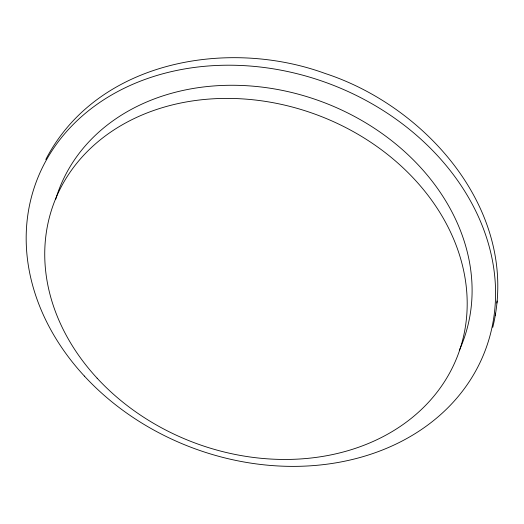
<?xml version="1.0" encoding="UTF-8"?>
<svg xmlns="http://www.w3.org/2000/svg" width="524" height="524" viewBox="0 0 524 524"><rect width="100%" height="100%" fill="white"/><g stroke="black" fill="none" stroke-linecap="round" stroke-linejoin="round"><path stroke-width="0.79" d="M492.77 327.323C520.627 213.792 428.232 107.171 325.234 73.504C227.842 37.879 96.875 60.686 45.804 159.493M496.857 303.095L497.138 300.966M495.272 315.317L495.56 313.162M55.596 199.611A215.803 175.029 20.5 0 1 322.07 101.807A215.803 175.029 20.5 0 1 459.293 350.36M84.371 376.068A239.782 194.476 20.5 0 0 483.095 355.757A239.782 194.476 20.5 0 0 215.168 65.546A239.782 194.476 20.5 0 0 84.371 376.068M97.11 378.177A215.803 175.029 20.5 0 0 455.959 359.903A215.803 175.029 20.5 0 0 214.827 98.709A215.803 175.029 20.5 0 0 97.11 378.177"/></g></svg>
